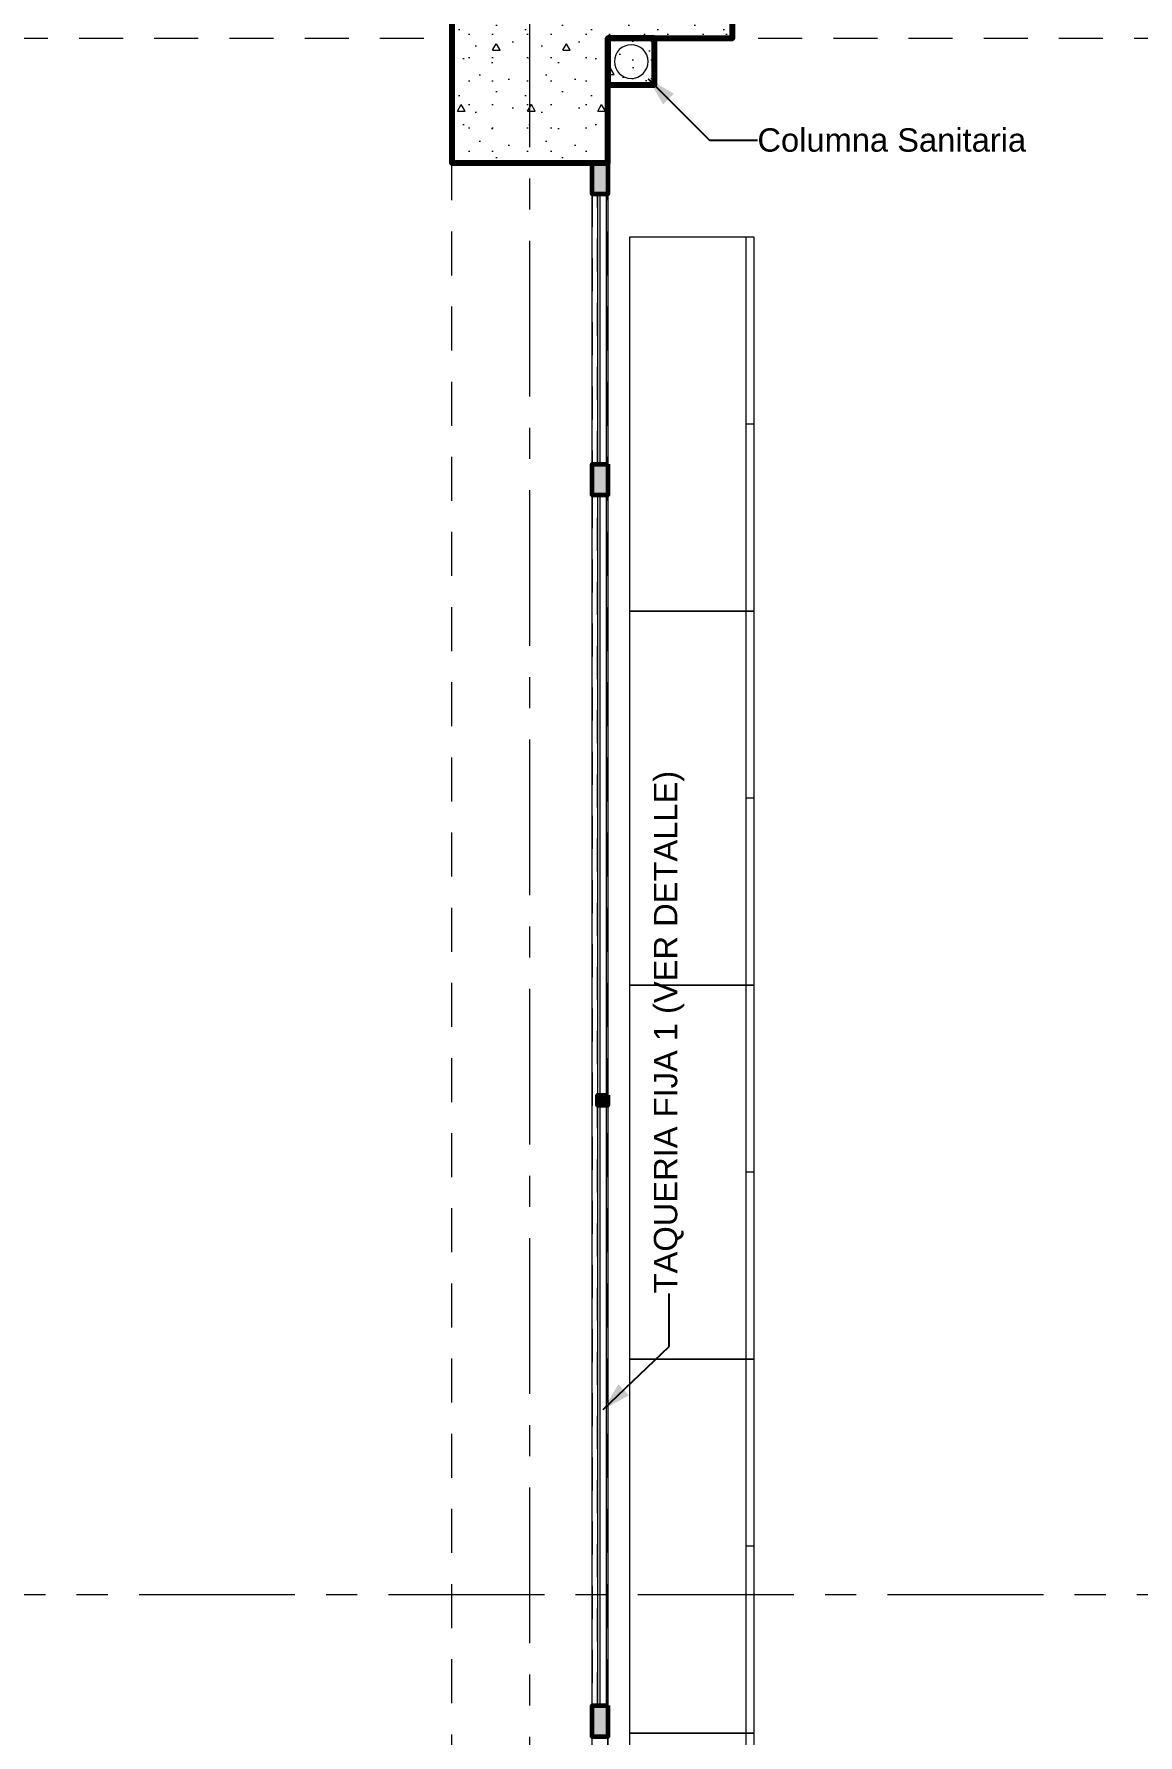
# Model space of a CAD drawing. Header units: inches. Extents: x -38 to 5698, y -33 to 92.
# Drawn here: x 14.73 to 18.27, y 33.96 to 39.41 of the extents above; entities that cross this region are included whole.
import ezdxf

# ---------------------------------------------------------------- set-up
doc = ezdxf.new("R2010")
doc.units = ezdxf.units.IN
doc.header["$MEASUREMENT"] = 0
doc.set_wipeout_variables(frame=1)
for name, pattern in [('Hidden Line', [0.195611, 0.141111, -0.0545]), ('Oculto', [0.15875, 0.105833, -0.052917]), ('Punto & Raya', [0.65, 0.5, -0.075, 0, -0.075]), ('Wipeout_Contour', [1, 0, -1])]:
    doc.linetypes.add(name, pattern=pattern)
for name, color, linetype in [('02 _ ARQ _ ALB _ Ejes Generales', 7, 'Continuous'), ('02 _ ARQ _ ZON _ Espacio.3D', 7, 'Continuous'), ('08 _ STR _ EXT _ 06 Columnas', 7, 'Continuous'), ('08 _ STR _ EXT _ 09 Vigas', 7, 'Continuous'), ('Acabado - Muros', 7, 'Continuous'), ('Estructura - Carga', 7, 'Continuous'), ('Interior - Mobiliario', 7, 'Continuous'), ('Marcador - Secciones', 251, 'Continuous'), ('MEP - HVAC', 7, 'Continuous'), ('Notas - Etiquetas', 251, 'Continuous')]:
    doc.layers.add(name, color=color, linetype=linetype)
doc.styles.add('Estilo_Generado_4', font='swisse.ttf')
doc.dimstyles.new('Estilo_Generado__8', dxfattribs={"dimtxt": 0.18, "dimasz": 0.0912, "dimexe": 0.18, "dimexo": 0.0625, "dimgap": 0, "dimtad": 0, "dimtih": 1, "dimtoh": 1, "dimdec": 4, "dimzin": 0, "dimdsep": 46, "dimcen": 0.09, "dimadec": 0, "dimazin": 0, "dimtfac": 1, "dimtdec": 4, "dimtmove": 0, "dimatfit": 3, "dimldrblk": 'ARROWHEAD_5', "dimfxl": 1, "dimtolj": 1, "dimtzin": 0, "dimarcsym": 0})
pattern_1 = [(0, (0, 0), (0, 0.0375), [0, -0.0375])]

# ---------------------------------------------------------------- blocks, each defined once
blk = doc.blocks.new('ARROWHEAD_5')
at = {"linetype": 'Continuous', "lineweight": 0}
blk.add_hatch(color=0, dxfattribs=at).paths.add_polyline_path([(-1, 0.2679), (0, 0), (-1, -0.2679)])
at = {"color": 0, "linetype": 'Continuous', "lineweight": 0}
blk.add_line((0, 0), (-1, 0), dxfattribs=at)

msp = doc.modelspace()

# ---------------------------------------------------------------- hatches: boundary and pattern name
at = {"layer": '08 _ STR _ EXT _ 06 Columnas', "linetype": 'Continuous', "lineweight": 9}
h = msp.add_hatch(dxfattribs=at)
h.set_pattern_fill('HORMIGÓN_EN_MASA_0002', style=0, pattern_type=2)
h.set_pattern_definition([(0, (0, 0), (0, 0.3897114), [0.024375, -0.200625]), (0, (0.1125, 0.19486), (0, 0.3897114), [0.024375, -0.200625]), (60, (0, 0), (-0.3375, 0.1948557), [0.024375, -0.200625]), (60, (0.225, 0), (-0.3375, 0.1948557), [0.024375, -0.200625]), (120, (0.02437, 0), (0.3375, 0.1948557), [0.024375, -0.200625]), (120, (0.24938, 0), (0.3375, 0.1948557), [0.024375, -0.200625]), (0, (0, 0.0375), (0, 0.075), [0, -0.075, 0, -0.1125]), (45, (0.0375, 0.0375), (-0.05303301, 0.05303301), [0, -0.05625, 0, -0.09375])])
h.paths.add_polyline_path([(16.9699, 39.9), (16.5699, 39.9), (16.5699, 40.2), (16.0699, 40.2), (16.0699, 39), (16.5699, 39), (16.5699, 39.4), (16.9699, 39.4)])
at = {"layer": 'Estructura - Carga', "linetype": 'Continuous', "lineweight": 13}
h = msp.add_hatch(dxfattribs=at)
h.set_pattern_fill('HORMIGÓN_ARMADO_0002', color=251, style=0, pattern_type=2)
h.set_pattern_definition([(0, (0, 0), (0, 0.3117692), [0.03, -0.15]), (0, (0.09, 0.1559), (0, 0.3117692), [0.03, -0.15]), (60, (0, 0), (-0.27, 0.1558846), [0.03, -0.15]), (60, (0.18, 0), (-0.27, 0.1558846), [0.03, -0.15]), (120, (0.03, 0), (0.27, 0.1558846), [0.03, -0.15]), (120, (0.21, 0), (0.27, 0.1558846), [0.03, -0.15]), (0, (0, 0.03), (0, 0.06), [0, -0.06, 0, -0.09]), (45, (0.03, 0.03), (-0.04242641, 0.04242641), [0, -0.045, 0, -0.075])])
h.paths.add_polyline_path([(16.57, 39.25), (16.72, 39.25), (16.72, 39.4), (16.57, 39.4)])

# ---------------------------------------------------------------- linework, layer by layer
at = {"layer": '02 _ ARQ _ ALB _ Ejes Generales', "color": 252, "linetype": 'Punto & Raya', "lineweight": 13}
msp.add_line((16.32, 3.05), (16.32, 44.9), dxfattribs=at)
at = {"layer": '02 _ ARQ _ ZON _ Espacio.3D', "color": 254, "linetype": 'Continuous', "lineweight": 0, "flags": 128}
for points in [[(8.25, 30.9531), (9.57, 30.9531), (9.57, 30.2), (10.07, 30.2), (10.07, 29.75), (16.07, 29.75), (16.07, 31.0002), (16.52, 31.0002), (16.5199, 39), (16.0699, 39), (16.07, 39.9), (9.97, 39.9), (9.97, 39.4), (9.57, 39.4), (9.57, 39), (9.07, 39), (9.07, 33.82), (8.25, 33.82)], [(16.57, 39.4), (16.57, 39), (16.57, 31.0001), (16.57, 30.1999), (16.97, 30.1999), (16.97, 29.75), (23.07, 29.75), (23.07, 30.8002), (23.195, 30.8002), (23.195, 39), (23.07, 39), (23.07, 39.4), (22.67, 39.4), (22.67, 39.65), (16.97, 39.65), (16.97, 39.4)]]:
    msp.add_lwpolyline(points, close=True, dxfattribs=at)
at = {"layer": '08 _ STR _ EXT _ 06 Columnas', "color": 7, "linetype": 'Continuous', "lineweight": 80, "flags": 128}
msp.add_lwpolyline([(16.9699, 39.9), (16.5699, 39.9), (16.5699, 40.2), (16.0699, 40.2), (16.0699, 39), (16.5699, 39), (16.5699, 39.4), (16.9699, 39.4)], close=True, dxfattribs=at)
at = {"layer": '08 _ STR _ EXT _ 09 Vigas', "color": 251, "linetype": 'Hidden Line', "lineweight": 13}
for p, q in [((9.57, 39.4), (16.07, 39.4)), ((16.07, 30.2), (16.07, 39.4)), ((16.57, 39.4), (23.07, 39.4))]:
    msp.add_line(p, q, dxfattribs=at)
at = {"layer": 'Acabado - Muros', "color": 251, "linetype": 'Oculto', "lineweight": 13, "flags": 128}
for points in [[(16.52, 39), (16.57, 39)], [(16.52, 38.9), (16.52, 39)], [(16.57, 31.0001), (16.57, 31.1001), (16.57, 31.9916), (16.57, 32.0246), (16.57, 33.9501), (16.57, 34.0501), (16.57, 35.9751), (16.57, 36.0081), (16.57, 37.9336), (16.57, 38.0336), (16.57, 38.9), (16.57, 39)], [(16.52, 38.9), (16.52, 38.0336)], [(16.537, 38.9), (16.52, 38.9)], [(16.537, 38.0336), (16.537, 38.9)], [(16.52, 38.0336), (16.537, 38.0336)], [(16.52, 37.9336), (16.52, 38.0336)], [(16.52, 37.9336), (16.52, 35.9916), (16.52, 34.0501)], [(16.537, 37.9336), (16.52, 37.9336)], [(16.537, 34.0501), (16.537, 35.9751), (16.537, 36.0081), (16.537, 37.9336)], [(16.52, 34.0501), (16.537, 34.0501)], [(16.52, 33.9501), (16.52, 34.0501)]]:
    msp.add_lwpolyline(points, dxfattribs=at)
at = {"layer": 'Estructura - Carga', "color": 7, "linetype": 'Continuous', "lineweight": 80, "flags": 128}
msp.add_lwpolyline([(16.57, 39.25), (16.72, 39.25), (16.72, 39.4), (16.57, 39.4)], close=True, dxfattribs=at)
at = {"layer": 'Interior - Mobiliario', "color": 175, "linetype": 'Continuous', "lineweight": 13}
for p, q in [((17.014, 37.5613), (17.014, 38.7613)), ((17.039, 38.1613), (17.014, 38.1613)), ((17.014, 36.3613), (17.014, 37.5613)), ((17.039, 37.5613), (17.014, 37.5613)), ((17.039, 36.9613), (17.014, 36.9613)), ((17.014, 35.1613), (17.014, 36.3613)), ((17.039, 36.3613), (17.014, 36.3613)), ((17.039, 35.7613), (17.014, 35.7613)), ((17.014, 33.9613), (17.014, 35.1613)), ((17.039, 35.1613), (17.014, 35.1613)), ((17.039, 34.5613), (17.014, 34.5613)), ((17.014, 32.7613), (17.014, 33.9613)), ((17.039, 33.9613), (17.014, 33.9613))]:
    msp.add_line(p, q, dxfattribs=at)
at = {"layer": 'Interior - Mobiliario', "color": 175, "linetype": 'Continuous', "lineweight": 13, "flags": 128}
for points in [[(17.039, 37.5613), (17.039, 38.7613), (16.639, 38.7613), (16.639, 37.5613)], [(17.039, 36.3613), (17.039, 37.5613), (16.639, 37.5613), (16.639, 36.3613)], [(17.039, 35.1613), (17.039, 36.3613), (16.639, 36.3613), (16.639, 35.1613)], [(17.039, 33.9613), (17.039, 35.1613), (16.639, 35.1613), (16.639, 33.9613)], [(17.039, 32.7613), (17.039, 33.9613), (16.639, 33.9613), (16.639, 32.7613)]]:
    msp.add_lwpolyline(points, close=True, dxfattribs=at)
at = {"layer": 'MEP - HVAC', "color": 7, "linetype": 'Continuous', "lineweight": 13, "flags": 128}
msp.add_lwpolyline([(16.645, 39.271, 1), (16.645, 39.379, 1)], format="xyb", close=True, dxfattribs=at)

# ---------------------------------------------------------------- texts
at = {"layer": 'Notas - Etiquetas', "color": 8, "linetype": 'Continuous', "lineweight": 35, "insert": (17.0496, 39.0728), "char_height": 0.075, "attachment_point": 4, "style": 'Estilo_Generado_4'}
msp.add_mtext('\\A1;{\\pql;\\fSwis721 Ex BT|b0|i0|c0|p34;Columna Sanitaria}', dxfattribs=at)
at = {"layer": 'Notas - Etiquetas', "color": 8, "linetype": 'Continuous', "lineweight": 13, "insert": (16.7664, 35.3727), "char_height": 0.075, "attachment_point": 4, "rotation": 90, "style": 'Estilo_Generado_4'}
msp.add_mtext('\\A1;{\\pql;\\fSwis721 Ex BT|b0|i0|c0|p34;TAQUERIA FIJA 1 (VER DETALLE)\\fSwis721 Ex BT|b0|i0|c0|p34; }', dxfattribs=at)

# ---------------------------------------------------------------- leaders
at = {"layer": 'Notas - Etiquetas', "color": 8, "linetype": 'Continuous', "lineweight": 13, "annotation_type": 0, "has_hookline": 1, "hookline_direction": 0, "text_width": 1.0171}
msp.add_leader([(16.6998, 39.2695), (16.896, 39.0728), (17.0496, 39.0728)], dimstyle='Estilo_Generado__8', dxfattribs=at)

# ---------------------------------------------------------------- next in the draw order: wipeouts: each hides what was drawn before it
at = {"color": 254, "linetype": 'Wipeout_Contour', "lineweight": 0, "ltscale": 167.495504}
msp.add_wipeout([(16.545, 38.9), (16.537, 38.9), (16.537, 38.0336), (16.545, 38.0336)], dxfattribs=at).dxf.layer = 'Acabado - Muros'
at = {"color": 254, "linetype": 'Wipeout_Contour', "lineweight": 0, "ltscale": 162.012094}
msp.add_wipeout([(16.545, 37.9336), (16.537, 37.9336), (16.537, 36.0081), (16.545, 36.0081)], dxfattribs=at).dxf.layer = 'Acabado - Muros'
at = {"color": 254, "linetype": 'Wipeout_Contour', "lineweight": 0, "ltscale": 154.895304}
msp.add_wipeout([(16.545, 35.9751), (16.537, 35.9751), (16.537, 34.0501), (16.545, 34.0501)], dxfattribs=at).dxf.layer = 'Acabado - Muros'

# ---------------------------------------------------------------- next in the draw order: linework, layer by layer
at = {"layer": 'Acabado - Muros', "color": 251, "linetype": 'Continuous', "lineweight": 13, "flags": 128}
for points in [[(16.537, 38.9), (16.537, 38.0336)], [(16.537, 37.9336), (16.537, 36.0081)], [(16.537, 35.9751), (16.537, 34.0501)]]:
    msp.add_lwpolyline(points, dxfattribs=at)

# ---------------------------------------------------------------- next in the draw order: wipeouts: each hides what was drawn before it
at = {"color": 254, "linetype": 'Wipeout_Contour', "lineweight": 0, "ltscale": 167.537426}
msp.add_wipeout([(16.57, 38.9), (16.565, 38.9), (16.565, 38.0336), (16.57, 38.0336)], dxfattribs=at).dxf.layer = 'Acabado - Muros'
at = {"color": 254, "linetype": 'Wipeout_Contour', "lineweight": 0, "ltscale": 162.05544}
msp.add_wipeout([(16.57, 37.9336), (16.565, 37.9336), (16.565, 36.0081), (16.57, 36.0081)], dxfattribs=at).dxf.layer = 'Acabado - Muros'
at = {"color": 254, "linetype": 'Wipeout_Contour', "lineweight": 0, "ltscale": 154.940645}
msp.add_wipeout([(16.57, 35.9751), (16.565, 35.9751), (16.565, 34.0501), (16.57, 34.0501)], dxfattribs=at).dxf.layer = 'Acabado - Muros'

# ---------------------------------------------------------------- next in the draw order: linework, layer by layer
at = {"layer": 'Acabado - Muros', "color": 251, "linetype": 'Continuous', "lineweight": 13, "flags": 128}
for points in [[(16.57, 38.9), (16.57, 38.0336)], [(16.57, 37.9336), (16.57, 36.0081)], [(16.57, 35.9751), (16.57, 34.0501)]]:
    msp.add_lwpolyline(points, dxfattribs=at)

# ---------------------------------------------------------------- next in the draw order: wipeouts: each hides what was drawn before it
at = {"color": 254, "linetype": 'Wipeout_Contour', "lineweight": 0, "ltscale": 167.51753}
msp.add_wipeout([(16.565, 38.0336), (16.565, 38.9), (16.545, 38.9), (16.545, 38.0336)], dxfattribs=at).dxf.layer = 'Acabado - Muros'
at = {"color": 254, "linetype": 'Wipeout_Contour', "lineweight": 0, "ltscale": 162.034865}
msp.add_wipeout([(16.565, 36.0081), (16.565, 37.9336), (16.545, 37.9336), (16.545, 36.0081)], dxfattribs=at).dxf.layer = 'Acabado - Muros'
at = {"color": 254, "linetype": 'Wipeout_Contour', "lineweight": 0, "ltscale": 154.919118}
msp.add_wipeout([(16.565, 34.0501), (16.565, 35.9751), (16.545, 35.9751), (16.545, 34.0501)], dxfattribs=at).dxf.layer = 'Acabado - Muros'

# ---------------------------------------------------------------- next in the draw order: hatches: boundary and pattern name
at = {"layer": 'Acabado - Muros', "linetype": 'Continuous', "lineweight": 0}
for points in [[(16.57, 39), (16.52, 39), (16.52, 38.9), (16.57, 38.9)], [(16.57, 38.0336), (16.52, 38.0336), (16.52, 37.9336), (16.57, 37.9336)], [(16.57, 36.0081), (16.537, 36.0081), (16.537, 35.9751), (16.57, 35.9751)], [(16.57, 34.0501), (16.52, 34.0501), (16.52, 33.9501), (16.57, 33.9501)]]:
    msp.add_hatch(color=254, dxfattribs=at).paths.add_polyline_path(points)
h = msp.add_hatch(dxfattribs=at)
h.set_pattern_fill('YESO_0002', color=254, style=0, pattern_type=2)
h.set_pattern_definition(pattern_1)
h.paths.add_polyline_path([(16.565, 38.0336), (16.565, 38.9), (16.545, 38.9), (16.545, 38.0336)])
h = msp.add_hatch(dxfattribs=at)
h.set_pattern_fill('YESO_0002', color=254, style=0, pattern_type=2)
h.set_pattern_definition(pattern_1)
h.paths.add_polyline_path([(16.565, 36.0081), (16.565, 37.9336), (16.545, 37.9336), (16.545, 36.0081)])
h = msp.add_hatch(dxfattribs=at)
h.set_pattern_fill('YESO_0002', color=254, style=0, pattern_type=2)
h.set_pattern_definition(pattern_1)
h.paths.add_polyline_path([(16.565, 34.0501), (16.565, 35.9751), (16.545, 35.9751), (16.545, 34.0501)])

# ---------------------------------------------------------------- next in the draw order: linework, layer by layer
at = {"layer": '08 _ STR _ EXT _ 09 Vigas', "color": 251, "linetype": 'Hidden Line', "lineweight": 13}
msp.add_line((16.57, 30.2), (16.57, 39.4), dxfattribs=at)
at = {"layer": 'Acabado - Muros', "color": 7, "linetype": 'Continuous', "lineweight": 60, "flags": 128}
for points in [[(16.57, 39), (16.57, 38.9), (16.52, 38.9), (16.52, 39)], [(16.57, 38.0336), (16.57, 37.9336), (16.52, 37.9336), (16.52, 38.0336)], [(16.57, 36.0081), (16.57, 35.9751), (16.537, 35.9751), (16.537, 36.0081)], [(16.57, 34.0501), (16.57, 33.9501), (16.52, 33.9501), (16.52, 34.0501)]]:
    msp.add_lwpolyline(points, close=True, dxfattribs=at)
at = {"layer": 'Acabado - Muros', "color": 7, "linetype": 'Continuous', "lineweight": 13, "flags": 128}
for points in [[(16.565, 38.0336), (16.545, 38.0336), (16.545, 38.9), (16.565, 38.9)], [(16.565, 36.0081), (16.545, 36.0081), (16.545, 37.9336), (16.565, 37.9336)], [(16.565, 34.0501), (16.545, 34.0501), (16.545, 35.9751), (16.565, 35.9751)]]:
    msp.add_lwpolyline(points, close=True, dxfattribs=at)
at = {"layer": 'Marcador - Secciones', "color": 251, "linetype": 'Punto & Raya', "lineweight": 13}
msp.add_line((4.6666, 34.4067), (55.9402, 34.4067), dxfattribs=at)

# ---------------------------------------------------------------- next in the draw order: leaders
at = {"layer": 'Notas - Etiquetas', "color": 8, "linetype": 'Continuous', "lineweight": 13, "annotation_type": 0, "has_hookline": 1, "hookline_direction": 0, "text_width": 1.8382, "horizontal_direction": (0, 1, 0)}
msp.add_leader([(16.555, 35.0001), (16.7664, 35.2024), (16.7664, 35.3727)], dimstyle='Estilo_Generado__8', dxfattribs=at)

doc.saveas('drawing.dxf')
